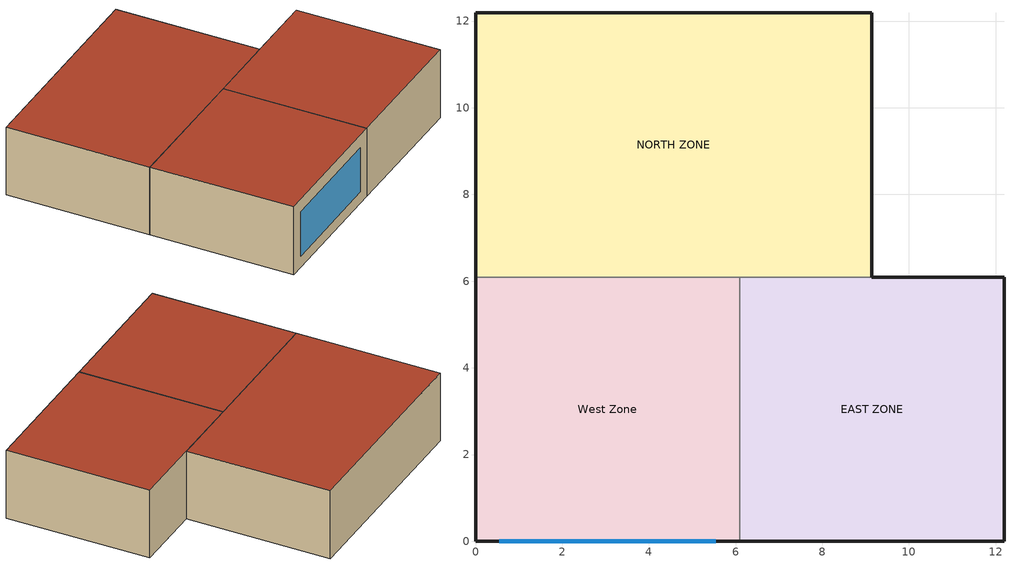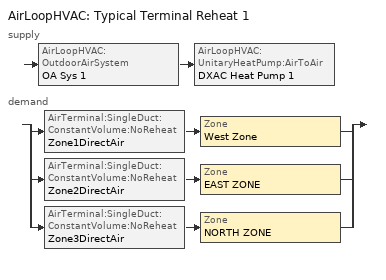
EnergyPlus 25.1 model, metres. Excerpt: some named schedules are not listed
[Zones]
West Zone
 floor adiabatic (FLOOR SLAB 8 IN): 0,0 0,6.1 6.1,6.1 6.1,0 z0
 wall outside (EXTWALL80): 0,6.1 0,0 6.1,0 z0:3.05
 wall to NORTH ZONE (PARTITION06): 6.1,6.1 0,6.1 z0:3.05
 wall to EAST ZONE (PARTITION06): 6.1,0 6.1,6.1 z0:3.05
 window (WIN-CON-LIGHT): 0.55,0 5.55,0 z0.5:2.5
 roof outside (ROOF34): 0,6.1 0,0 6.1,0 6.1,6.1 z3.05
EAST ZONE
 floor adiabatic (FLOOR SLAB 8 IN): 6.1,0 6.1,6.1 12.19,6.1 12.19,0 z0
 wall outside (EXTWALL80): 6.1,0 12.19,0 12.19,6.1 9.14,6.1 z0:3.05
 wall to NORTH ZONE (PARTITION06): 9.14,6.1 6.1,6.1 z0:3.05
 roof outside (ROOF34): 6.1,6.1 6.1,0 12.19,0 12.19,6.1 z3.05
NORTH ZONE
 floor adiabatic (FLOOR SLAB 8 IN): 0,6.1 0,12.19 9.14,12.19 9.14,6.1 z0
 wall outside (EXTWALL80): 9.14,6.1 9.14,12.19 0,12.19 0,6.1 z0:3.05
 roof outside (ROOF34): 0,12.19 0,6.1 9.14,6.1 9.14,12.19 z3.05
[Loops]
AirLoopHVAC 'Typical Terminal Reheat 1'
 supply: AirLoopHVAC:OutdoorAirSystem 'OA Sys 1' > AirLoopHVAC:UnitaryHeatPump:AirToAir 'DXAC Heat Pump 1'
 demand: split
  | AirTerminal:SingleDuct:ConstantVolume:NoReheat 'Zone1DirectAir' > Zone 'West Zone'
  | AirTerminal:SingleDuct:ConstantVolume:NoReheat 'Zone2DirectAir' > Zone 'EAST ZONE'
  | AirTerminal:SingleDuct:ConstantVolume:NoReheat 'Zone3DirectAir' > Zone 'NORTH ZONE'
[Building]
NONE: North Axis {deg}=0; Terrain=Suburbs; Loads Convergence Tolerance Value {W}=0.04; Temperature Convergence Tolerance Value {deltaC}=0.4; Solar Distribution=FullInteriorAndExterior; Maximum Number of Warmup Days=25; Minimum Number of Warmup Days=6
[Site:Location]
Chicago Ohare Intl Ap IL USA WMO=725300: Latitude {deg}=41.99; Longitude {deg}=-87.91; Time Zone {hr}=-6; Elevation {m}=205
[SizingPeriod:DesignDay] Day of Month=21; Humidity Condition Type=Wetbulb; Barometric Pressure {Pa}=98886; Rain Indicator=No; Snow Indicator=No; Daylight Saving Time Indicator=No; Solar Model Indicator=ASHRAEClearSky
Name | Month | Day Type | Maximum Dry-Bulb Temperature {C} | Daily Dry-Bulb Temperature Range {deltaC} | Wetbulb or DewPoint at Maximum Dry-Bulb {C} | Wind Speed {m/s} | Wind Direction {deg} | Sky Clearness
Chicago Ohare Intl Ap Ann Htg 99% Condns DB | 1 | WinterDesignDay | -16.6 | 0 | -16.6 | 4.9 | 270 | 0
Chicago Ohare Intl Ap Ann Clg 1% Condns DB=>MWB | 7 | SummerDesignDay | 31.6 | 10.5 | 23 | 5.2 | 230 | 1
[Site:GroundTemperature:BuildingSurface]
20.03, 20.03, 20.13, 20.3, 20.43, 20.52, 20.62, 20.77, 20.78, 20.55, 20.44, 20.2
[Material] Thermal Absorptance=0.9
Name | Roughness | Thickness {m} | Conductivity {W/m-K} | Density {kg/m3} | Specific Heat {J/kg-K} | Solar Absorptance | Visible Absorptance
A1 - 1 IN STUCCO | Smooth | 0.0253898 | 0.691831 | 1858.142 | 836.8 | 0.92 | 0.92
C4 - 4 IN COMMON BRICK | Rough | 0.101498 | 0.726422 | 1922.216 | 836.8 | 0.76 | 0.76
E1 - 3 / 4 IN PLASTER OR GYP BOARD | Smooth | 0.01905 | 0.726422 | 1601.846 | 836.8 | 0.92 | 0.92
C6 - 8 IN CLAY TILE | Smooth | 0.203302 | 0.570761 | 1121.292 | 836.8 | 0.82 | 0.82
C10 - 8 IN HW CONCRETE | MediumRough | 0.203302 | 1.729577 | 2242.585 | 836.8 | 0.65 | 0.65
E2 - 1 / 2 IN SLAG OR STONE | Rough | 0.0127102 | 1.435549 | 881.0155 | 1673.6 | 0.55 | 0.55
E3 - 3 / 8 IN FELT AND MEMBRANE | Rough | 0.00954024 | 0.190253 | 1121.292 | 1673.6 | 0.75 | 0.75
B5 - 1 IN DENSE INSULATION | VeryRough | 0.0253898 | 0.0432394 | 91.30524 | 836.8 | 0.5 | 0.5
C12 - 2 IN HW CONCRETE | MediumRough | 0.0509016 | 1.729577 | 2242.585 | 836.8 | 0.65 | 0.65
[WindowMaterial:Glazing]
WIN-LAY-GLASS-LIGHT: Optical Data Type=SpectralAverage; Thickness {m}=0.003; Solar Transmittance at Normal Incidence=0.9; Front Side Solar Reflectance at Normal Incidence=0.031; Back Side Solar Reflectance at Normal Incidence=0.031; Visible Transmittance at Normal Incidence=0.9; Front Side Visible Reflectance at Normal Incidence=0.05; Back Side Visible Reflectance at Normal Incidence=0.05; Infrared Transmittance at Normal Incidence=0; Front Side Infrared Hemispherical Emissivity=0.84; Back Side Infrared Hemispherical Emissivity=0.84; Conductivity {W/m-K}=0.9
[Construction]
EXTWALL80: A1 - 1 IN STUCCO, C4 - 4 IN COMMON BRICK, E1 - 3 / 4 IN PLASTER OR GYP BOARD
PARTITION06: E1 - 3 / 4 IN PLASTER OR GYP BOARD, C6 - 8 IN CLAY TILE, E1 - 3 / 4 IN PLASTER OR GYP BOARD
FLOOR SLAB 8 IN: C10 - 8 IN HW CONCRETE
ROOF34: E2 - 1 / 2 IN SLAG OR STONE, E3 - 3 / 8 IN FELT AND MEMBRANE, B5 - 1 IN DENSE INSULATION, C12 - 2 IN HW CONCRETE
WIN-CON-LIGHT: WIN-LAY-GLASS-LIGHT
[AirLoopHVAC:UnitaryHeatPump:AirToAir]
DXAC Heat Pump 1: Availability Schedule=FanAndCoilAvailSched; Cooling Supply Air Flow Rate {m3/s}=1.7; Heating Supply Air Flow Rate {m3/s}=1.7; No Load Supply Air Flow Rate {m3/s}=0; Controlling Zone or Thermostat Location=East Zone; Supply Air Fan=Supply Fan 1; Heating Coil=Heat Pump DX Heating Coil 1; Cooling Coil=Heat Pump ACDXCoil 1; Supplemental Heating Coil=Heat Pump DX Supp Heating Coil 1; Maximum Supply Air Temperature from Supplemental Heater {C}=50; Maximum Outdoor Dry-Bulb Temperature for Supplemental Heater Operation {C}=21; Fan Placement=BlowThrough; Supply Air Fan Operating Mode Schedule=CyclingFanSchedule
[Coil:Heating:DX:VariableSpeed]
Heat Pump DX Heating Coil 1: Number of Speeds=10; Nominal Speed Level=10; Rated Heating Capacity At Selected Nominal Speed Level {W}=35000; Rated Air Flow Rate At Selected Nominal Speed Level {m3/s}=1.7; Energy Part Load Fraction Curve=HPACCOOLPLFFPLR; Minimum Outdoor Dry-Bulb Temperature for Compressor Operation {C}=-5; Maximum Outdoor Dry-Bulb Temperature for Defrost Operation {C}=5; Crankcase Heater Capacity Function of Temperature Curve=heaterCapCurve; Maximum Outdoor Dry-Bulb Temperature for Crankcase Heater Operation {C}=35; Defrost Strategy=Resistive; Defrost Control=TIMED; Defrost Time Period Fraction=0.166667; Resistive Defrost Heater Capacity {W}=20000; Speed 1 Reference Unit Gross Rated Heating Capacity {W}=1838.7; Speed 1 Reference Unit Gross Rated Heating COP {W/W}=5; Speed 1 Reference Unit Rated Air Flow Rate {m3/s}=0.166109; Speed 1 Heating Capacity Function of Temperature Curve=HPACHeatCapFT; Speed 1 Total  Heating Capacity Function of Air Flow Fraction Curve=HPACHeatCapFFF; Speed 1 Energy Input Ratio Function of Temperature Curve=HPACHeatEIRFT; Speed 1 Energy Input Ratio Function of Air Flow Fraction Curve=HPACHeatEIRFFF; Speed 2 Reference Unit Gross Rated Heating Capacity {W}=2295.5; Speed 2 Reference Unit Gross Rated Heating COP {W/W}=5; Speed 2 Reference Unit Rated Air Flow Rate {m3/s}=0.179322; Speed 2 Heating Capacity Function of Temperature Curve=HPACHeatCapFT; Speed 2 Total  Heating Capacity Function of Air Flow Fraction Curve=HPACHeatCapFFF; Speed 2 Energy Input Ratio Function of Temperature Curve=HPACHeatEIRFT; Speed 2 Energy Input Ratio Function of Air Flow Fraction Curve=HPACHeatEIRFFF; Speed 3 Reference Unit Gross Rated Heating Capacity {W}=2751.3; Speed 3 Reference Unit Gross Rated Heating COP {W/W}=5; Speed 3 Reference Unit Rated Air Flow Rate {m3/s}=0.192535; Speed 3 Heating Capacity Function of Temperature Curve=HPACHeatCapFT; Speed 3 Total  Heating Capacity Function of Air Flow Fraction Curve=HPACHeatCapFFF; Speed 3 Energy Input Ratio Function of Temperature Curve=HPACHeatEIRFT; Speed 3 Energy Input Ratio Function of Air Flow Fraction Curve=HPACHeatEIRFFF; Speed 4 Reference Unit Gross Rated Heating Capacity {W}=3659.6; Speed 4 Reference Unit Gross Rated Heating COP {W/W}=5; Speed 4 Reference Unit Rated Air Flow Rate {m3/s}=0.218962; Speed 4 Heating Capacity Function of Temperature Curve=HPACHeatCapFT; Speed 4 Heating Capacity Function of Air Flow Fraction Curve=HPACHeatCapFFF; Speed 4 Energy Input Ratio Function of Temperature Curve=HPACHeatEIRFT; Speed 4 Energy Input Ratio Function of Air Flow Fraction Curve=HPACHeatEIRFFF; Speed 5 Reference Unit Gross Rated Heating Capacity {W}=4563.7; Speed 5 Reference Unit Gross Rated Heating COP {W/W}=5; Speed 5 Reference Unit Rated Air Flow Rate {m3/s}=0.245388; Speed 5 Heating Capacity Function of Temperature Curve=HPACHeatCapFT; Speed 5 Heating Capacity Function of Air Flow Fraction Curve=HPACHeatCapFFF; Speed 5 Energy Input Ratio Function of Temperature Curve=HPACHeatEIRFT; Speed 5 Energy Input Ratio Function of Air Flow Fraction Curve=HPACHeatEIRFFF; Speed 6 Reference Unit Gross Rated Heating Capacity {W}=5463.3; Speed 6 Reference Unit Gross Rated Heating COP {W/W}=5; Speed 6 Reference Unit Rated Air Flow Rate {m3/s}=0.271814; Speed 6 Heating Capacity Function of Temperature Curve=HPACHeatCapFT; Speed 6 Heating Capacity Function of Air Flow Fraction Curve=HPACHeatCapFFF; Speed 6 Energy Input Ratio Function of Temperature Curve=HPACHeatEIRFT; Speed 6 Energy Input Ratio Function of Air Flow Fraction Curve=HPACHeatEIRFFF; Speed 7 Reference Unit Gross Rated Heating Capacity {W}=6358.4; Speed 7 Reference Unit Gross Rated Heating COP {W/W}=5; Speed 7 Reference Unit Rated Air Flow Rate {m3/s}=0.298241; Speed 7 Heating Capacity Function of Temperature Curve=HPACHeatCapFT; Speed 7 Heating Capacity Function of Air Flow Fraction Curve=HPACHeatCapFFF; Speed 7 Energy Input Ratio Function of Temperature Curve=HPACHeatEIRFT; Speed 7 Energy Input Ratio Function of Air Flow Fraction Curve=HPACHeatEIRFFF; Speed 8 Reference Unit Gross Rated Heating Capacity {W}=7248.5; Speed 8 Reference Unit Gross Rated Heating COP {W/W}=5; Speed 8 Reference Unit Rated Air Flow Rate {m3/s}=0.324667; Speed 8 Heating Capacity Function of Temperature Curve=HPACHeatCapFT; Speed 8 Heating Capacity Function of Air Flow Fraction Curve=HPACHeatCapFFF; Speed 8 Energy Input Ratio Function of Temperature Curve=HPACHeatEIRFT; Speed 8 Energy Input Ratio Function of Air Flow Fraction Curve=HPACHeatEIRFFF; Speed 9 Reference Unit Gross Rated Heating Capacity {W}=8133.6; Speed 9 Reference Unit Gross Rated Heating COP {W/W}=5; Speed 9 Reference Unit Rated Air Flow Rate {m3/s}=0.351094; Speed 9 Heating Capacity Function of Temperature Curve=HPACHeatCapFT; Speed 9 Heating Capacity Function of Air Flow Fraction Curve=HPACHeatCapFFF; Speed 9 Energy Input Ratio Function of Temperature Curve=HPACHeatEIRFT; Speed 9 Energy Input Ratio Function of Air Flow Fraction Curve=HPACHeatEIRFFF; Speed 10 Reference Unit Gross Rated Heating Capacity {W}=9013.2; Speed 10 Reference Unit Gross Rated Heating COP {W/W}=5; Speed 10 Reference Unit Rated Air Flow Rate {m3/s}=0.37752; Speed 10 Heating Capacity Function of Temperature Curve=HPACHeatCapFT; Speed 10 Heating Capacity Function of Air Flow Fraction Curve=HPACHeatCapFFF; Speed 10 Energy Input Ratio Function of Temperature Curve=HPACHeatEIRFT; Speed 10 Energy Input Ratio Function of Air Flow Fraction Curve=HPACHeatEIRFFF
[Coil:Cooling:DX:VariableSpeed]
Heat Pump ACDXCoil 1: Number of Speeds=10; Nominal Speed Level=10; Gross Rated Total Cooling Capacity At Selected Nominal Speed Level {W}=32000; Rated Air Flow Rate At Selected Nominal Speed Level {m3/s}=1.7; Nominal Time for Condensate to Begin Leaving the Coil {s}=0; Initial Moisture Evaporation Rate Divided by Steady-State AC Latent Capacity=0; Energy Part Load Fraction Curve=HPACCOOLPLFFPLR; Condenser Type=AirCooled; Crankcase Heater Capacity Function of Temperature Curve=heaterCapCurve; Maximum Outdoor Dry-Bulb Temperature for Crankcase Heater Operation {C}=35; Speed 1 Reference Unit Gross Rated Total Cooling Capacity {W}=1524.1; Speed 1 Reference Unit Gross Rated Sensible Heat Ratio=0.75; Speed 1 Reference Unit Gross Rated Cooling COP {W/W}=4; Speed 1 Reference Unit Rated Air Flow Rate {m3/s}=0.135907; Speed 1 Reference Unit Rated Condenser Air Flow Rate {m3/s}=0.26; Speed 1 Total Cooling Capacity Function of Temperature Curve=HPACCoolCapFT; Speed 1 Total Cooling Capacity Function of Air Flow Fraction Curve=HPACCoolCapFFF; Speed 1 Energy Input Ratio Function of Temperature Curve=HPACCOOLEIRFT; Speed 1 Energy Input Ratio Function of Air Flow Fraction Curve=HPACCOOLEIRFFF; Speed 2 Reference Unit Gross Rated Total Cooling Capacity {W}=1877.9; Speed 2 Reference Unit Gross Rated Sensible Heat Ratio=0.75; Speed 2 Reference Unit Gross Rated Cooling COP {W/W}=4; Speed 2 Reference Unit Rated Air Flow Rate {m3/s}=0.151008; Speed 2 Reference Unit Rated Condenser Air Flow Rate {m3/s}=0.3; Speed 2 Total Cooling Capacity Function of Temperature Curve=HPACCoolCapFT; Speed 2 Total Cooling Capacity Function of Air Flow Fraction Curve=HPACCoolCapFFF; Speed 2 Energy Input Ratio Function of Temperature Curve=HPACCOOLEIRFT; Speed 2 Energy Input Ratio Function of Air Flow Fraction Curve=HPACCOOLEIRFFF; Speed 3 Reference Unit Gross Rated Total Cooling Capacity {W}=2226.6; Speed 3 Reference Unit Gross Rated Sensible Heat Ratio=0.75; Speed 3 Reference Unit Gross Rated Cooling COP {W/W}=4; Speed 3 Reference Unit Rated Air Flow Rate {m3/s}=0.166109; Speed 3 Reference Unit Rated Condenser Air Flow Rate {m3/s}=0.33; Speed 3 Total Cooling Capacity Function of Temperature Curve=HPACCoolCapFT; Speed 3 Total Cooling Capacity Function of Air Flow Fraction Curve=HPACCoolCapFFF; Speed 3 Energy Input Ratio Function of Temperature Curve=HPACCOOLEIRFT; Speed 3 Energy Input Ratio Function of Air Flow Fraction Curve=HPACCOOLEIRFFF; Speed 4 Reference Unit Gross Rated Total Cooling Capacity {W}=2911.3; Speed 4 Reference Unit Gross Rated Sensible Heat Ratio=0.75; Speed 4 Reference Unit Gross Rated Cooling COP {W/W}=4; Speed 4 Reference Unit Rated Air Flow Rate {m3/s}=0.19631; Speed 4 Reference Unit Rated Condenser Air Flow Rate {m3/s}=0.38; Speed 4 Total Cooling Capacity Function of Temperature Curve=HPACCoolCapFT; Speed 4 Total Cooling Capacity Function of Air Flow Fraction Curve=HPACCoolCapFFF; Speed 4 Energy Input Ratio Function of Temperature Curve=HPACCOOLEIRFT; Speed 4 Energy Input Ratio Function of Air Flow Fraction Curve=HPACCOOLEIRFFF; Speed 5 Reference Unit Gross Rated Total Cooling Capacity {W}=3581.7; Speed 5 Reference Unit Gross Rated Sensible Heat Ratio=0.75; Speed 5 Reference Unit Gross Rated Cooling COP {W/W}=4; Speed 5 Reference Unit Rated Air Flow Rate {m3/s}=0.226512; Speed 5 Reference Unit Rated Condenser Air Flow Rate {m3/s}=0.44; Speed 5 Total Cooling Capacity Function of Temperature Curve=HPACCoolCapFT; Speed 5 Total Cooling Capacity Function of Air Flow Fraction Curve=HPACCoolCapFFF; Speed 5 Energy Input Ratio Function of Temperature Curve=HPACCOOLEIRFT; Speed 5 Energy Input Ratio Function of Air Flow Fraction Curve=HPACCOOLEIRFFF; Speed 6 Reference Unit Gross Rated Total Cooling Capacity {W}=4239.5; Speed 6 Reference Unit Gross Rated Sensible Heat Ratio=0.75; Speed 6 Reference Unit Gross Rated Cooling COP {W/W}=4; Speed 6 Reference Unit Rated Air Flow Rate {m3/s}=0.256714; Speed 6 Reference Unit Condenser Air Flow Rate {m3/s}=0.5; Speed 6 Total Cooling Capacity Function of Temperature Curve=HPACCoolCapFT; Speed 6 Total Cooling Capacity Function of Air Flow Fraction Curve=HPACCoolCapFFF; Speed 6 Energy Input Ratio Function of Temperature Curve=HPACCOOLEIRFT; Speed 6 Energy Input Ratio Function of Air Flow Fraction Curve=HPACCOOLEIRFFF; Speed 7 Reference Unit Gross Rated Total Cooling Capacity {W}=4885.7; Speed 7 Reference Unit Gross Rated Sensible Heat Ratio=0.75; Speed 7 Reference Unit Gross Rated Cooling COP {W/W}=4; Speed 7 Reference Unit Rated Air Flow Rate {m3/s}=0.286915; Speed 7 Reference Unit Condenser Flow Rate {m3/s}=0.57; Speed 7 Total Cooling Capacity Function of Temperature Curve=HPACCoolCapFT; Speed 7 Total Cooling Capacity Function of Air Flow Fraction Curve=HPACCoolCapFFF; Speed 7 Energy Input Ratio Function of Temperature Curve=HPACCOOLEIRFT; Speed 7 Energy Input Ratio Function of Air Flow Fraction Curve=HPACCOOLEIRFFF; Speed 8 Reference Unit Gross Rated Total Cooling Capacity {W}=5520.7; Speed 8 Reference Unit Gross Rated Sensible Heat Ratio=0.75; Speed 8 Reference Unit Gross Rated Cooling COP {W/W}=4; Speed 8 Reference Unit Rated Air Flow Rate {m3/s}=0.317117; Speed 8 Reference Unit Condenser Air Flow Rate {m3/s}=0.63; Speed 8 Total Cooling Capacity Function of Temperature Curve=HPACCoolCapFT; Speed 8 Total Cooling Capacity Function of Air Flow Fraction Curve=HPACCoolCapFFF; Speed 8 Energy Input Ratio Function of Temperature Curve=HPACCOOLEIRFT; Speed 8 Energy Input Ratio Function of Air Flow Fraction Curve=HPACCOOLEIRFFF; Speed 9 Reference Unit Gross Rated Total Cooling Capacity {W}=6144.8; Speed 9 Reference Unit Gross Rated Sensible Heat Ratio=0.75; Speed 9 Reference Unit Gross Rated Cooling COP {W/W}=4; Speed 9 Reference Unit Rated Air Flow Rate {m3/s}=0.347318; Speed 9 Reference Unit Condenser Air Flow Rate {m3/s}=0.69; Speed 9 Total Cooling Capacity Function of Temperature Curve=HPACCoolCapFT; Speed 9 Total Cooling Capacity Function of Air Flow Fraction Curve=HPACCoolCapFFF; Speed 9 Energy Input Ratio Function of Temperature Curve=HPACCOOLEIRFT; Speed 9 Energy Input Ratio Function of Air Flow Fraction Curve=HPACCOOLEIRFFF; Speed 10 Reference Unit Gross Rated Total Cooling Capacity {W}=6758; Speed 10 Reference Unit Gross Rated Sensible Heat Ratio=0.75; Speed 10 Reference Unit Gross Rated Cooling COP {W/W}=4; Speed 10 Reference Unit Rated Air Flow Rate {m3/s}=0.37752; Speed 10 Reference Unit Condenser Air Flow Rate {m3/s}=0.74; Speed 10 Total Cooling Capacity Function of Temperature Curve=HPACCoolCapFT; Speed 10 Total Cooling Capacity Function of Air Flow Fraction Curve=HPACCoolCapFFF; Speed 10 Energy Input Ratio Function of Temperature Curve=HPACCOOLEIRFT; Speed 10 Energy Input Ratio Function of Air Flow Fraction Curve=HPACCOOLEIRFFF
[Zone] Type=1; Multiplier=1; Ceiling Height {m}=autocalculate; Volume {m3}=autocalculate
West Zone; EAST ZONE; NORTH ZONE
[People] Number of People Schedule=OFFICE OCCUPANCY; Number of People Calculation Method=people; Fraction Radiant=0.3; Activity Level Schedule=Activity Sch; Carbon Dioxide Generation Rate {m3/s-W}=3.82E-8; Mean Radiant Temperature Calculation Type=EnclosureAveraged; Work Efficiency Schedule=Work Eff Sch; Clothing Insulation Calculation Method=ClothingInsulationSchedule; Clothing Insulation Schedule=Clothing Sch; Air Velocity Schedule=Air Velo Sch; Thermal Comfort Model 1 Type=FANGER
Name | Zone or ZoneList or Space or SpaceList | Number of People
WestPeople | West Zone | 3
EastPeople | EAST ZONE | 3
NorthPeople | NORTH ZONE | 4
[Lights] Schedule=OFFICE LIGHTING; Design Level Calculation Method=LightingLevel; Return Air Fraction=0; Fraction Radiant=0.2; Fraction Visible=0.2; Fraction Replaceable=0
Name | Zone or ZoneList or Space or SpaceList | Lighting Level {W}
EAST ZONE Lights 1 | EAST ZONE | 1464.375
NORTH ZONE Lights 1 | NORTH ZONE | 878.6252
[ElectricEquipment] Schedule=INTERMITTENT; Design Level Calculation Method=EquipmentLevel; Fraction Latent=0; Fraction Radiant=0.3; Fraction Lost=0
Name | Zone or ZoneList or Space or SpaceList | Design Level {W}
West Zone ElecEq 1 | West Zone | 2928.751
EAST ZONE ElecEq 1 | EAST ZONE | 1464.375
NORTH ZONE ElecEq 1 | NORTH ZONE | 2928.751
[AirLoopHVAC]
Typical Terminal Reheat 1: Design Supply Air Flow Rate {m3/s}=1.7
[AvailabilityManager:Scheduled]
Name | Schedule
Heat Pump 1 Avail | FanAndCoilAvailSched
Outdoor Air 1 Avail | OutdoorAirAvailSched
[Controller:OutdoorAir]
OA Controller 1: Minimum Outdoor Air Flow Rate {m3/s}=0.51; Maximum Outdoor Air Flow Rate {m3/s}=1.7; Economizer Control Type=NoEconomizer; Economizer Control Action Type=ModulateFlow; Lockout Type=NoLockout; Minimum Limit Type=FixedMinimum; Minimum Outdoor Air Schedule=OAFractionSched
[Zone equipment]
West Zone: Zone1DirectAir
EAST ZONE: Zone2DirectAir
NORTH ZONE: Zone3DirectAir
[AirTerminal:SingleDuct:ConstantVolume:NoReheat] Availability Schedule=FanAndCoilAvailSched
Name | Maximum Air Flow Rate {m3/s}
Zone1DirectAir; Zone3DirectAir | 0.612
Zone2DirectAir | 0.476
[ZoneControl:Thermostat]
Zone 2 Thermostat: Zone or ZoneList=EAST ZONE; Control Type Schedule=Zone Control Type Sched; Control 1=Heating Setpoint with SB; Control 2=Cooling Setpoint with SB
[ThermostatSetpoint:SingleHeating]
Heating Setpoint with SB: Setpoint Temperature Schedule=Heating Setpoints
[ThermostatSetpoint:SingleCooling]
Cooling Setpoint with SB: Setpoint Temperature Schedule=Cooling Setpoints
[Coil:Heating:Fuel]
Heat Pump DX Supp Heating Coil 1: Availability Schedule=FanAndCoilAvailSched; Fuel Type=NaturalGas; Burner Efficiency=0.8; Nominal Capacity {W}=45000
[Fan:OnOff]
Supply Fan 1: Availability Schedule=FanAndCoilAvailSched; Fan Total Efficiency=0.7; Pressure Rise {Pa}=300; Maximum Flow Rate {m3/s}=1.7; Motor Efficiency=0.9; Motor In Airstream Fraction=1
[Curve:Biquadratic] Input Unit Type for X=Temperature; Input Unit Type for Y=Temperature; Output Unit Type=Dimensionless
Name | Coefficient1 Constant | Coefficient2 x | Coefficient3 x**2 | Coefficient4 y | Coefficient5 y**2 | Coefficient6 x*y | Minimum Value of x | Maximum Value of x | Minimum Value of y | Maximum Value of y | Minimum Curve Output | Maximum Curve Output
HPACHeatCapFT | 0.852968 | -0.000484717 | -1.0693e-06 | 0.0185542 | 8.72425e-05 | -1.66868e-05 | 17.78 | 23.33 | -28.89 | 17.22 | 0.3799 | 1.1896
HPACHeatEIRFT | 0.707708 | 0.0148163 | 0.000262259 | -0.011324 | 0.000293928 | -0.000360528 | 17.78 | 23.33 | -28.89 | 17.22 | 0.8266 | 2.0277
HPACCoolCapFT | 0.766956 | 0.0107756 | -4.14703e-05 | 0.00134961 | -0.000261144 | 0.000457488 | 12.77778 | 23.88889 | 18 | 46.11111
HPACCOOLEIRFT | 0.297145 | 0.0430933 | -0.000748766 | 0.00597727 | 0.000482112 | -0.000956448 | 12.77778 | 23.88889 | 18 | 46.11111
[Schedule:Compact]
Activity Sch: Through: 12/31, For: AllDays, Until: 24:00, 131.8
Work Eff Sch; CyclingFanSchedule: Through: 12/31, For: AllDays, Until: 24:00, 0
Clothing Sch: Through: 12/31, For: AllDays, Until: 24:00, 1
Air Velo Sch: Through: 12/31, For: AllDays, Until: 24:00, 0.137
OFFICE OCCUPANCY: Through: 12/31, For: WeekDays SummerDesignDay, Until: 6:00, 0, Until: 7:00, 0.1, Until: 8:00, 0.5, Until: 12:00, 1, Until: 13:00, 0.5, Until: 16:00, 1, Until: 17:00, 0.5, Until: 18:00, 0.1, Until: 24:00, 0, For: AllOtherDays, Until: 24:00, 0
INTERMITTENT: Through: 12/31, For: WeekDays SummerDesignDay, Until: 8:00, 0, Until: 18:00, 1, Until: 24:00, 0, For: AllOtherDays, Until: 24:00, 0
OFFICE LIGHTING: Through: 12/31, For: WeekDays SummerDesignDay, Until: 6:00, 0.05, Until: 7:00, 0.2, Until: 17:00, 1, Until: 18:00, 0.5, Until: 24:00, 0.05, For: AllOtherDays, Until: 24:00, 0.05
FanAndCoilAvailSched: Through: 3/31, For: AllDays, Until: 24:00, 1, Through: 9/30, For: WeekDays, Until: 7:00, 0, Until: 17:00, 1, Until: 24:00, 0, For: SummerDesignDay WinterDesignDay, Until: 24:00, 1, For: AllOtherDays, Until: 24:00, 0, Through: 12/31, For: AllDays, Until: 24:00, 1
[Curve:Cubic]
HPACHeatCapFFF: Coefficient1 Constant=0.84; Coefficient2 x=0.16; Coefficient3 x**2=0; Coefficient4 x**3=0; Minimum Value of x=0.5; Maximum Value of x=1.5
[Curve:Quadratic]
Name | Coefficient1 Constant | Coefficient2 x | Coefficient3 x**2 | Minimum Value of x | Maximum Value of x
HPACCoolCapFFF | 0.8 | 0.2 | 0 | 0.5 | 1.5
HPACCOOLEIRFFF | 1.156 | -0.1816 | 0.0256 | 0.5 | 1.5
HPACCOOLPLFFPLR | 0.85 | 0.15 | 0 | 0 | 1
HPACHeatEIRFFF | 1.3824 | -0.4336 | 0.0512 | 0 | 1
[Curve:Linear]
heaterCapCurve: Coefficient1 Constant=0.571429; Coefficient2 x=-0.0142857; Minimum Value of x=-30; Maximum Value of x=40
